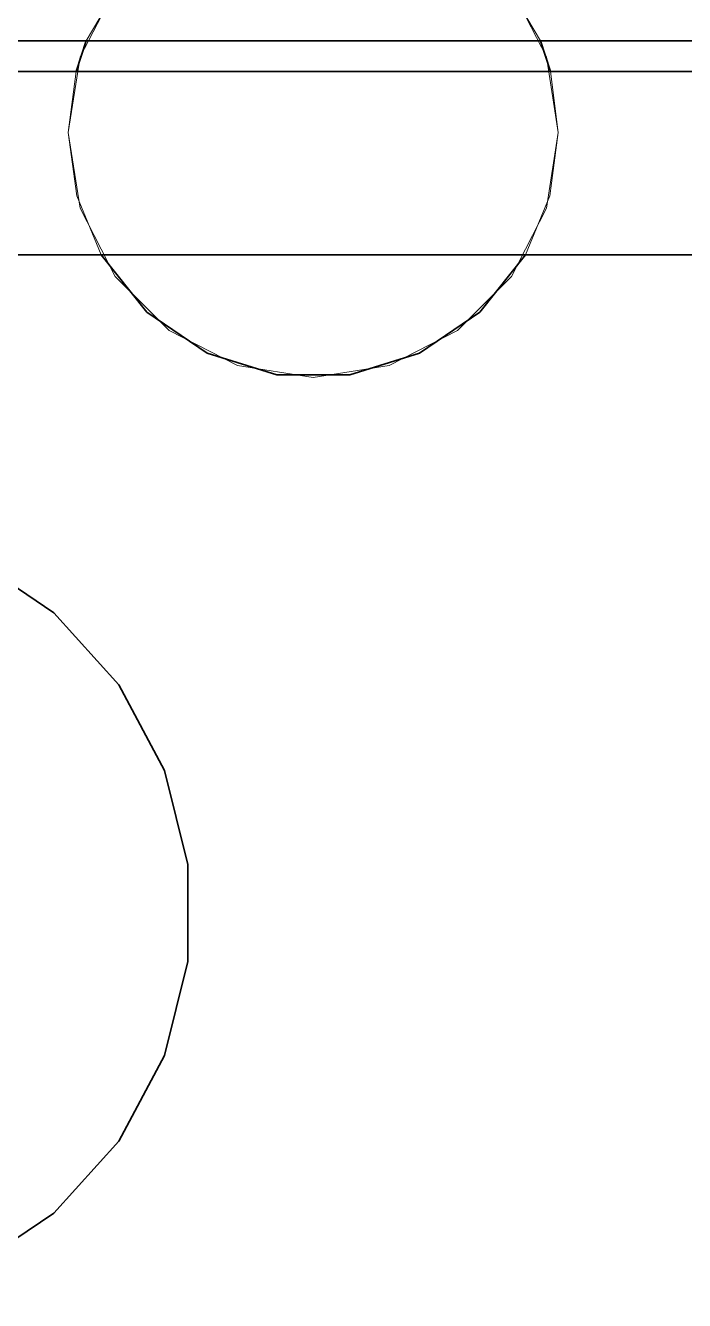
# Model space of a CAD drawing. Extents: x -442948 to -439736, y 420528 to 424220.
# Drawn here: x -442442.82 to -442432.06, y 423928.68 to 423949.51 of the extents above; entities that cross this region are included whole.
import ezdxf

# ---------------------------------------------------------------- set-up
doc = ezdxf.new("R2010")
doc.units = 0
doc.linetypes.add('DASHED2', pattern=[9.525, 6.35, -3.175])
doc.layers.add('GIZLI', color=8, linetype='DASHED2', lineweight=18)
doc.layers.add('GORUNEN', color=7, linetype='Continuous', lineweight=35)

msp = doc.modelspace()

# ---------------------------------------------------------------- linework, layer by layer
at = {"layer": 'GIZLI'}
for points in [[(-442434.121, 423947.76), (-442434.316, 423948.996), (-442434.885, 423950.111), (-442435.769, 423950.996), (-442436.885, 423951.564), (-442438.121, 423951.76), (-442439.357, 423951.564), (-442440.472, 423950.996), (-442441.357, 423950.111), (-442441.925, 423948.996), (-442442.121, 423947.76)], [(-442434.412, 423949.26), (-442435.013, 423950.278), (-442435.885, 423951.076), (-442436.951, 423951.585), (-442438.121, 423951.76), (-442439.29, 423951.585), (-442440.357, 423951.076), (-442441.228, 423950.278), (-442441.829, 423949.26)]]:
    msp.add_lwpolyline(points, dxfattribs=at)
at = {"layer": 'GIZLI', "color": 3}
msp.add_lwpolyline([(-442430.121, 423949.26), (-442456.121, 423949.26)], dxfattribs=at)
at = {"layer": 'GIZLI', "color": 6}
for points in [[(-442405.521, 423948.76), (-442447.621, 423948.76)], [(-442441.994, 423948.76), (-442442.121, 423947.76)], [(-442434.121, 423947.76), (-442434.248, 423948.76)], [(-442442.121, 423947.76), (-442441.925, 423946.524), (-442441.357, 423945.409), (-442440.472, 423944.524), (-442439.357, 423943.955), (-442438.121, 423943.76), (-442436.885, 423943.955), (-442435.769, 423944.524), (-442434.885, 423945.409), (-442434.316, 423946.524), (-442434.121, 423947.76)], [(-442442.121, 423947.76), (-442441.984, 423946.724), (-442441.585, 423945.76)], [(-442434.656, 423945.76), (-442434.257, 423946.724), (-442434.121, 423947.76)], [(-442387.121, 423945.76), (-442447.621, 423945.76)], [(-442445.156, 423928.677), (-442443.668, 423929.219), (-442442.355, 423930.105), (-442441.295, 423931.282), (-442440.552, 423932.681), (-442440.169, 423934.218), (-442440.169, 423935.802), (-442440.552, 423937.338), (-442441.295, 423938.737), (-442442.355, 423939.914), (-442443.668, 423940.8), (-442445.156, 423941.342)]]:
    msp.add_lwpolyline(points, dxfattribs=at)
at = {"layer": 'GORUNEN', "color": 3}
msp.add_lwpolyline([(-442430.121, 423949.26), (-442456.121, 423949.26)], dxfattribs=at)
at = {"layer": 'GORUNEN'}
for points in [[(-442441.829, 423949.26), (-442441.994, 423948.76)], [(-442434.248, 423948.76), (-442434.412, 423949.26)]]:
    msp.add_lwpolyline(points, dxfattribs=at)
at = {"layer": 'GORUNEN', "color": 6}
for points in [[(-442405.521, 423948.76), (-442447.621, 423948.76)], [(-442405.521, 423945.76), (-442447.621, 423945.76)], [(-442441.585, 423945.76), (-442440.841, 423944.827), (-442439.856, 423944.156), (-442438.717, 423943.804), (-442437.524, 423943.804), (-442436.385, 423944.156), (-442435.4, 423944.827), (-442434.656, 423945.76)], [(-442445.156, 423928.677), (-442443.668, 423929.219), (-442442.355, 423930.105), (-442441.295, 423931.282), (-442440.552, 423932.681), (-442440.169, 423934.218), (-442440.169, 423935.802), (-442440.552, 423937.338), (-442441.295, 423938.737), (-442442.355, 423939.914), (-442443.668, 423940.8), (-442445.156, 423941.342)]]:
    msp.add_lwpolyline(points, dxfattribs=at)

doc.saveas('drawing.dxf')
